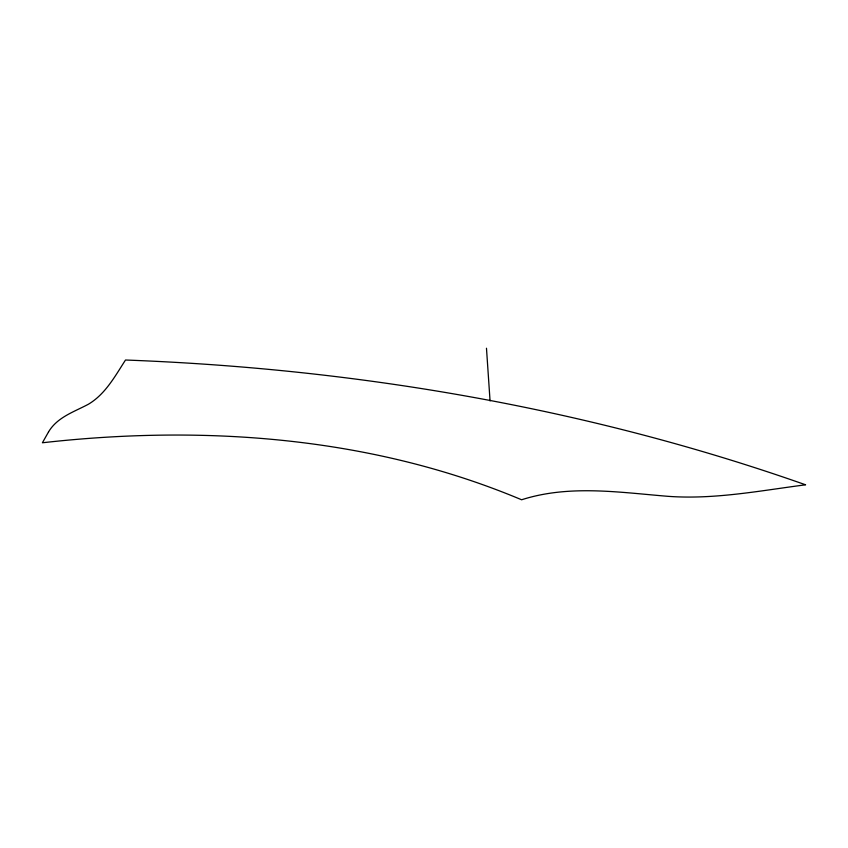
<?xml version="1.0" encoding="UTF-8"?>
<svg xmlns="http://www.w3.org/2000/svg" width="848" height="848" viewBox="0 0 848 848"><rect width="100%" height="100%" fill="white"/><g stroke="black" fill="none" stroke-linecap="round" stroke-linejoin="round"><path stroke-width="1.27" d="M486.476 348.231L490.059 400.924M48.516 431.95L42.4 442.773C203.34 424.615 371.117 436.487 521.615 499.769C569.135 484.537 619.072 492.338 667.62 496.292C713.974 499.758 759.85 490.738 805.6 484.802C587.367 407.941 356.436 368.647 125.504 360.018C115.095 376.077 105.491 394.013 88.542 404.157C74.211 411.852 57.335 417.057 48.516 431.95"/></g></svg>
